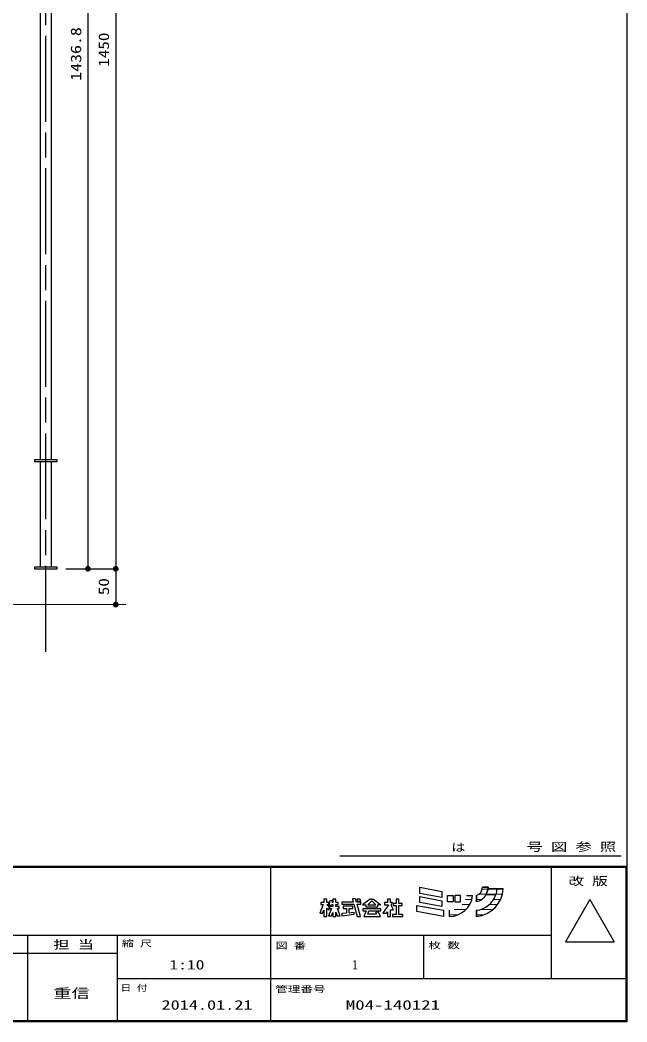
# Model space of a CAD drawing. Units: millimetres on the paper, scale 1:10. Extents: x -204 to 193, y -148 to 137.
# Drawn here: x 108.5 to 193.2, y -147.7 to -7.9 of the extents above; entities that cross this region are included whole.
import ezdxf
from ezdxf.enums import TextEntityAlignment as Align

# ---------------------------------------------------------------- set-up
doc = ezdxf.new("R2010")
doc.units = ezdxf.units.MM
doc.linetypes.add('CHAIN', pattern=[18.5, 12, -1.5, 3.5, -1.5])
for name, color, linetype, lineweight in [('0-1_0', 6, 'Continuous', 25), ('0-2_DIM1', 3, 'Continuous', 25), ('0-3_横桟', 2, 'Continuous', 25), ('0-6_ｾﾝﾀｰ', 1, 'CHAIN', 25), ('0-7_縦格子', 6, 'Continuous', 25), ('0-9_THN', 4, 'Continuous', 9)]:
    doc.layers.add(name, color=color, linetype=linetype, lineweight=lineweight)
doc.styles.add('ＭＳ ゴシック', font='')
doc.styles.add('ＭＳ 明朝', font='')
doc.styles.get('ＭＳ ゴシック').set_extended_font_data('MS Gothic')
doc.styles.get('ＭＳ 明朝').set_extended_font_data('MS Mincho')

# ---------------------------------------------------------------- blocks, each defined once
blk = doc.blocks.new('filled_dot')
at = {"color": 0, "linetype": 'Continuous', "lineweight": -2, "const_width": 1.25}
blk.add_lwpolyline([(-0.625, 0, 1), (0.625, 0, 1)], format="xyb", close=True, dxfattribs=at)

msp = doc.modelspace()

# ---------------------------------------------------------------- linework, layer by layer
at = {"layer": '0-1_0'}
for p, q in [((193.168, 136.711), (193.168, -147.748)), ((153.139, -124.577), (192.35, -124.577)), ((153.139, -124.577), (192.35, -124.577)), ((-203.738, -126.003), (193.168, -126.003)), ((-203.596, -126.146), (193.025, -126.146)), ((143.439, -126.003), (143.439, -147.748)), ((182.65, -141.688), (182.65, -126.003)), ((193.025, -126.146), (193.025, -147.605)), ((167.365, -130.369), (164.295, -129.796)), ((167.365, -129.519), (167.365, -130.369)), ((173.014, -128.946), (173.829, -128.946)), ((173.546, -129.974), (173.816, -129.158)), ((174.9, -129.974), (173.546, -129.974)), ((173.829, -128.946), (173.816, -129.158)), ((175.06, -129.158), (173.816, -129.158)), ((175.911, -129.158), (175.06, -129.158)), ((175.911, -129.158), (175.06, -129.158)), ((150.876, -131.054), (150.475, -131.054)), ((150.876, -130.601), (150.876, -131.054)), ((151.294, -130.601), (150.876, -130.601)), ((151.294, -131.054), (151.294, -130.601)), ((151.66, -131.472), (151.769, -130.773)), ((152.026, -131.472), (151.66, -131.472)), ((151.769, -130.773), (152.063, -130.773)), ((152.045, -131.351), (152.026, -131.472)), ((152.045, -131.351), (152.153, -131.351)), ((152.063, -130.773), (152.063, -131.056)), ((152.153, -131.056), (152.063, -131.056)), ((152.153, -130.613), (152.153, -131.056)), ((152.578, -130.613), (152.153, -130.613)), ((152.153, -131.351), (152.153, -131.634)), ((152.578, -131.056), (152.578, -130.613)), ((152.578, -131.634), (152.578, -131.351)), ((153.407, -131.032), (153.407, -131.319)), ((154.998, -131.032), (153.407, -131.032)), ((153.407, -131.319), (155.076, -131.319)), ((155.076, -131.319), (155.538, -133.013)), ((156.055, -131.032), (155.455, -131.032)), ((155.533, -131.319), (156.055, -131.319)), ((155.996, -133.013), (155.533, -131.319)), ((156.055, -131.319), (156.055, -131.032)), ((157.337, -130.607), (156.308, -131.383)), ((156.308, -131.383), (156.748, -131.383)), ((156.748, -131.383), (156.748, -131.689)), ((157.009, -131.383), (157.583, -130.827)), ((157.009, -131.383), (158.158, -131.383)), ((157.583, -130.607), (157.337, -130.607)), ((157.583, -130.607), (157.83, -130.607)), ((158.158, -131.383), (157.583, -130.827)), ((157.83, -130.607), (158.859, -131.383)), ((158.859, -131.383), (158.419, -131.383)), ((158.419, -131.689), (158.419, -131.383)), ((159.785, -130.615), (159.785, -131.061)), ((160.19, -130.615), (159.785, -130.615)), ((160.19, -131.061), (160.19, -130.615)), ((160.466, -131.061), (160.19, -131.061)), ((160.281, -131.431), (160.466, -131.061)), ((160.571, -131.198), (160.571, -131.509)), ((160.972, -131.198), (160.571, -131.198)), ((160.972, -130.599), (160.972, -131.198)), ((161.366, -130.599), (160.972, -130.599)), ((161.366, -131.198), (161.366, -130.599)), ((161.805, -131.198), (161.366, -131.198)), ((161.805, -131.509), (161.805, -131.198)), ((163.883, -131.468), (167.591, -132.16)), ((163.883, -132.322), (163.883, -131.468)), ((168.132, -130.953), (168.132, -130.107)), ((168.132, -130.107), (168.928, -130.107)), ((168.928, -130.953), (168.132, -130.953)), ((168.928, -130.107), (168.928, -130.953)), ((169.183, -130.107), (169.183, -130.953)), ((169.94, -130.107), (169.183, -130.107)), ((169.183, -130.953), (169.94, -130.953)), ((169.94, -130.953), (169.94, -130.107)), ((170.789, -130.107), (171.65, -130.107)), ((170.789, -130.107), (171.65, -130.107)), ((172.192, -130.953), (172.192, -130.107)), ((172.192, -130.107), (172.192, -130.953)), ((187.997, -130.661), (184.588, -136.567)), ((187.997, -130.661), (191.407, -136.567)), ((150.711, -132.544), (150.876, -132.139)), ((150.876, -132.139), (150.876, -133.013)), ((151.294, -133.013), (151.294, -131.846)), ((151.957, -131.927), (151.544, -132.939)), ((151.707, -131.634), (151.707, -131.927)), ((152.153, -131.634), (151.707, -131.634)), ((151.707, -131.927), (151.957, -131.927)), ((153.156, -132.939), (152.779, -131.927)), ((153.442, -132.576), (154.044, -132.524)), ((153.442, -132.959), (153.442, -132.576)), ((155.091, -132.733), (153.442, -132.959)), ((154.948, -131.586), (153.577, -131.586)), ((153.577, -131.586), (153.577, -131.899)), ((153.577, -131.899), (154.044, -131.899)), ((154.044, -131.899), (154.044, -132.524)), ((154.441, -131.899), (154.948, -131.899)), ((154.441, -132.489), (154.441, -131.899)), ((154.441, -132.489), (155.091, -132.433)), ((154.948, -131.899), (154.948, -131.586)), ((155.091, -132.433), (155.091, -132.733)), ((158.836, -131.946), (156.322, -131.946)), ((156.777, -132.234), (156.463, -133.013)), ((156.748, -131.689), (158.419, -131.689)), ((157.036, -132.698), (157.148, -132.234)), ((158.181, -132.698), (157.036, -132.698)), ((157.148, -132.234), (158.836, -132.234)), ((158.502, -132.398), (158.13, -132.398)), ((158.13, -132.398), (158.181, -132.698)), ((158.777, -133.013), (158.502, -132.398)), ((158.836, -132.234), (158.836, -131.946)), ((159.785, -132.358), (159.785, -133.013)), ((160.19, -133.013), (160.19, -132.083)), ((160.451, -132.725), (160.451, -133.013)), ((160.972, -132.725), (160.451, -132.725)), ((160.571, -131.509), (160.972, -131.509)), ((160.972, -131.509), (160.972, -132.725)), ((161.366, -131.509), (161.805, -131.509)), ((161.366, -132.725), (161.366, -131.509)), ((161.902, -132.725), (161.366, -132.725)), ((161.902, -133.013), (161.902, -132.725)), ((167.591, -133.013), (163.883, -132.322)), ((167.591, -132.16), (167.591, -133.013)), ((168.401, -133.013), (168.401, -132.16)), ((168.401, -133.013), (168.401, -132.16)), ((172.192, -133.013), (172.192, -132.16)), ((172.192, -132.16), (172.192, -133.013)), ((150.876, -133.013), (151.294, -133.013)), ((151.544, -132.939), (151.965, -132.939)), ((152.153, -133.013), (152.578, -133.013)), ((152.769, -132.939), (153.156, -132.939)), ((155.538, -133.013), (155.996, -133.013)), ((156.463, -133.013), (158.777, -133.013)), ((159.785, -133.013), (160.19, -133.013)), ((160.451, -133.013), (161.902, -133.013)), ((-35.411, -135.628), (182.65, -135.628)), ((109.575, -135.628), (109.575, -147.748)), ((122.051, -135.628), (122.051, -147.748)), ((164.827, -141.688), (164.827, -135.628)), ((184.588, -136.567), (191.407, -136.567)), ((72.146, -138.123), (122.051, -138.123)), ((122.051, -141.688), (193.168, -141.688)), ((193.025, -147.605), (-203.596, -147.605))]:
    msp.add_line(p, q, dxfattribs=at)
at = {"layer": '0-1_0', "lineweight": 13}
for p, q in [((172.523, -129.925), (173.562, -129.925)), ((172.982, -129.212), (173.798, -129.212)), ((173.562, -129.925), (174.916, -129.925)), ((173.798, -129.212), (175.056, -129.212)), ((174.916, -129.925), (175.798, -129.925)), ((175.056, -129.212), (175.908, -129.212)), ((170.205, -131.35), (171.248, -131.35)), ((170.645, -130.638), (171.546, -130.638)), ((172.192, -130.638), (172.928, -130.638)), ((173.996, -131.35), (175.134, -131.35)), ((174.59, -130.638), (175.55, -130.638)), ((168.401, -132.776), (169.623, -132.776)), ((169.077, -132.063), (170.705, -132.063)), ((172.192, -132.776), (173.248, -132.776)), ((172.694, -132.063), (174.471, -132.063))]:
    msp.add_line(p, q, dxfattribs=at)
at = {"layer": '0-1_0'}
for points in [[(193.168, -147.748), (-203.738, -147.748), (-203.738, 136.711)], [(164.295, -129.796), (164.295, -128.946), (167.365, -129.519)], [(173.546, -129.974), (173.816, -129.158), (173.829, -128.946), (173.014, -128.946)], [(175.06, -129.158), (173.816, -129.158), (173.546, -129.974), (174.9, -129.974)], [(150.808, -131.34), (150.316, -132.544), (150.711, -132.544)], [(150.475, -131.054), (150.475, -131.34), (150.808, -131.34)], [(151.33, -131.34), (151.596, -131.34), (151.596, -131.054), (151.294, -131.054)], [(151.33, -131.34), (151.596, -131.601), (151.596, -132.143), (151.294, -131.846)], [(152.578, -131.351), (152.917, -131.351), (152.917, -131.056), (152.578, -131.056)], [(155.455, -131.032), (155.329, -130.57), (154.871, -130.57), (154.998, -131.032)], [(159.92, -131.38), (159.112, -132.57), (159.641, -132.57), (159.785, -132.358)], [(159.785, -131.061), (159.359, -131.061), (159.359, -131.38), (159.92, -131.38)], [(160.19, -132.083), (160.616, -132.083), (160.281, -131.431)], [(164.295, -131.047), (164.295, -130.251), (167.365, -130.824)], [(167.365, -130.824), (167.365, -131.619), (164.295, -131.047)], [(151.965, -132.939), (152.153, -132.461), (152.153, -133.013)], [(152.779, -131.927), (153.045, -131.927), (153.045, -131.634), (152.578, -131.634)], [(152.578, -133.013), (152.578, -132.426), (152.769, -132.939)], [(156.322, -131.946), (156.322, -132.234), (156.777, -132.234)]]:
    msp.add_lwpolyline(points, dxfattribs=at)
msp.add_lwpolyline([(155.549, -130.57), (155.913, -130.57), (156.013, -130.934), (155.649, -130.934)], close=True, dxfattribs=at)
for centre, radius, start, end in [((171.761, -128.931), 1.252, 290.10268, 359.28711), ((171.761, -128.931), 2.067, 282.01614, 329.69657), ((171.834, -128.946), 4.083, 275.03009, 357.02873), ((171.834, -128.946), 3.233, 276.3561, 341.47286), ((171.834, -128.946), 3.233, 341.47286, 356.24741), ((168.401, -129.744), 3.269, 270.00003, 353.63117)]:
    msp.add_arc(centre, radius, start, end, dxfattribs=at)
at = {"layer": '0-2_DIM1'}
for p, q in [((121.872, 60.524), (121.872, -84.476)), ((117.993, 59.204), (117.993, -84.476)), ((114.916, -84.476), (121.997, -84.476)), ((114.936, -84.476), (121.997, -84.476)), ((115.721, -84.476), (118.118, -84.476)), ((121.872, -84.476), (121.872, -89.476))]:
    msp.add_line(p, q, dxfattribs=at)
at = {"layer": '0-3_横桟'}
for p, q in [((113.721, -69.256), (110.521, -69.256)), ((113.721, -69.476), (113.721, -69.256)), ((113.721, -84.256), (110.521, -84.256)), ((110.521, -84.256), (110.521, -84.476)), ((110.521, -84.476), (113.721, -84.476)), ((113.721, -84.476), (113.721, -84.256))]:
    msp.add_line(p, q, dxfattribs=at)
msp.add_lwpolyline([(110.521, -69.256), (110.521, -69.476), (113.721, -69.476)], dxfattribs=at)
at = {"layer": '0-6_ｾﾝﾀｰ'}
msp.add_line((112.121, -96.067), (112.121, 62.195), dxfattribs=at)
at = {"layer": '0-7_縦格子'}
for p, q in [((111.326, 59.204), (111.326, -69.256)), ((112.916, -69.256), (112.916, 59.204)), ((111.326, -69.476), (111.326, -84.256)), ((112.916, -84.256), (112.916, -69.476))]:
    msp.add_line(p, q, dxfattribs=at)
at = {"layer": '0-9_THN'}
msp.add_lwpolyline([(80.724, -125.999), (80.724, -89.476), (123.3, -89.476)], dxfattribs=at)

# ---------------------------------------------------------------- block references
at = {"layer": '0-2_DIM1', "xscale": 0.32, "yscale": 0.32}
for p, rotation in [((117.993, -84.476), 270), ((121.872, -84.476), 270), ((121.872, -84.476), 90), ((121.872, -89.476), 270)]:
    msp.add_blockref('filled_dot', p, dxfattribs=dict(at, rotation=rotation))

# ---------------------------------------------------------------- texts
at = {"layer": '0-1_0', "style": 'ＭＳ 明朝'}
for s, height, width, p in [('は', 1.15, 1.25, (168.675, -124.28)), ('号 図 参 照', 1.15, 1.45, (179.162, -124.222)), ('改 版', 1.15, 1.4, (185.008, -129.011)), ('担 当', 1.15, 1.45, (113.159, -137.878)), ('縮 尺', 0.8885, 1.4, (122.716, -137.502)), ('図 番', 0.8885, 1.4, (144.159, -137.804)), ('枚 数', 0.8885, 1.45, (165.481, -137.759)), ('日 付', 0.8885, 1.25, (122.532, -143.702)), ('管理番号', 0.8885, 1.45, (144.107, -143.891))]:
    msp.add_text(s, height=height, dxfattribs=dict(at, width=width)).set_placement(p, align=Align.BOTTOM_LEFT)
at = {"layer": '0-1_0', "color": 7, "style": 'ＭＳ 明朝'}
for s, width, p in [('1:10', 1.35, (129.352, -140.823)), ('1', 0.85, (154.871, -140.823)), ('重信', 1.4, (113.158, -144.816)), ('2014.01.21', 1.4, (128.261, -146.438)), ('M04-140121', 1.45, (153.957, -146.438))]:
    msp.add_text(s, height=1.333, dxfattribs=dict(at, width=width)).set_placement(p, align=Align.BOTTOM_LEFT)
at = {"layer": '0-2_DIM1', "style": 'ＭＳ ゴシック'}
for s, width, p in [('1436.8', 1.25, (117.493, -16.341)), ('1450', 1.2, (121.372, -14.397)), ('50', 1.2, (121.372, -88.169))]:
    msp.add_text(s, height=1.466, rotation=90, dxfattribs=dict(at, width=width)).set_placement(p, align=Align.BOTTOM_LEFT)

doc.saveas('drawing.dxf')
